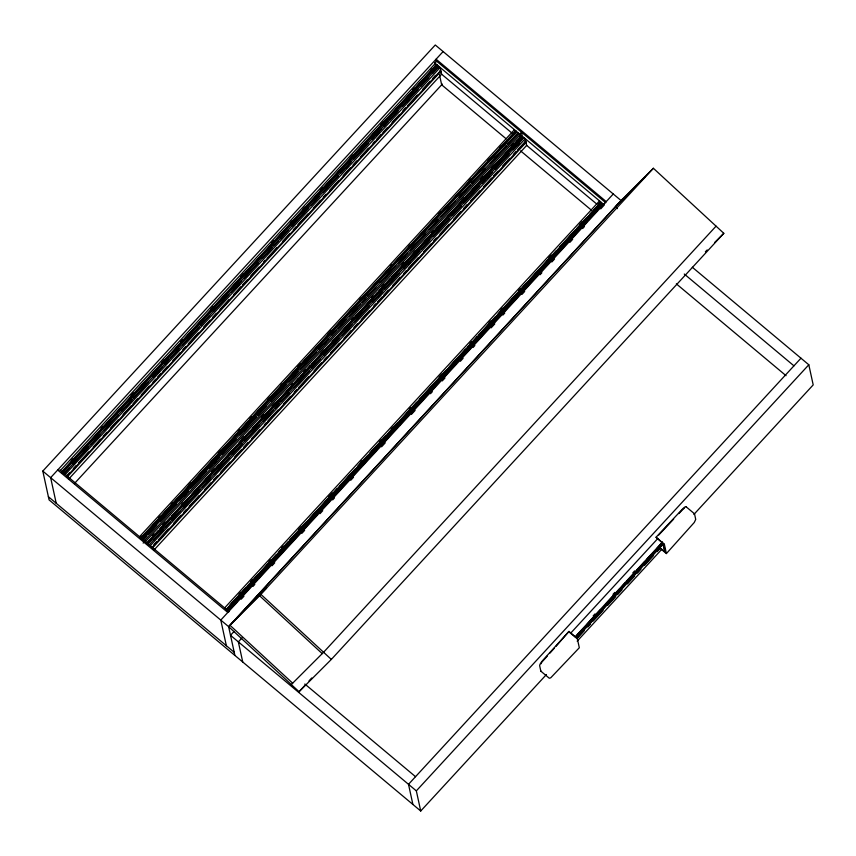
<?xml version="1.0" encoding="UTF-8"?>
<svg xmlns="http://www.w3.org/2000/svg" width="856" height="856" viewBox="0 0 856 856"><rect width="100%" height="100%" fill="white"/><g stroke="black" fill="none" stroke-linecap="round" stroke-linejoin="round"><path stroke-width="1.28" d="M542.736 661.174L547.391 655.974M549.98 653.075L554.292 648.26M556.015 646.333L568.973 631.407L542.822 660.318A5.585 1.38 -50.1 0 0 539.676 665.808L540.81 671.018A5.585 1.38 -50.1 0 0 541.452 671.318M42.8 471.1L435.276 44.993L621.092 200.55L653.374 168.268L723.812 233.314L331.336 659.42L299.065 691.702L228.627 626.656L42.8 471.1L49.081 499.893L420.724 811.007L546.428 674.528M443.108 51.563L50.643 477.659L56.228 503.285M435.212 65.184L434.73 62.948L436.485 61.044L605.78 202.765M60.412 470.468L435.319 63.44M71.209 460.753L73.028 458.784M101.094 428.31L102.913 426.341M130.979 395.857L133.697 392.915M161.773 362.43L164.491 359.488M180.787 341.79L182.596 339.821M210.672 309.348L213.39 306.395M240.557 276.905L243.264 273.952M271.341 243.479L274.059 240.525M290.355 222.828L292.174 220.859M303.035 209.067L304.843 207.099M320.24 190.385L322.958 187.432M350.125 157.943L352.843 154.989M380.909 124.516L383.627 121.563M412.603 90.105L414.422 88.136M430.718 70.438L432.526 68.469M61.846 471.667L436.753 64.639L61.953 472.159M62.114 472.854L437.009 65.826L436.153 64.542L436.86 65.131M62.188 473.186L437.009 65.826M438.711 66.276L63.911 473.796L69.347 467.89M72.974 463.963L88.361 447.249M91.078 444.296L100.141 434.463M103.758 430.536L118.246 414.807M121.873 410.869L131.835 400.062M133.643 398.094L148.131 382.365M152.657 377.442L162.619 366.635M164.438 364.667L168.964 359.745M170.772 357.787L178.925 348.938M182.542 345L198.849 327.302M200.657 325.334L209.709 315.511M213.337 311.573L228.723 294.86M231.441 291.907L241.403 281.1M244.121 278.147L258.608 262.418M262.236 258.48L272.197 247.673M274.006 245.704L278.532 240.782M280.34 238.824L288.493 229.975M292.121 226.038L308.417 208.34M311.135 205.397L319.277 196.548M322.905 192.611L338.302 175.897M341.02 172.955L350.981 162.137M353.689 159.184L368.187 143.455M371.804 139.528L381.765 128.71M383.574 126.742L388.1 121.83M389.919 119.861L398.061 111.013M402.598 106.101L417.985 89.377M420.703 86.435L428.856 77.586M432.473 73.648L438.818 66.768M126.549 406.654L129.267 403.7M157.344 373.227L159.152 371.258M237.026 286.707L238.835 284.748M266.911 254.264L268.72 252.295M346.605 167.744L348.413 165.786M376.48 135.302L379.197 132.359M407.274 101.875L409.082 99.917M65.249 474.502L440.145 67.485L440.786 70.438L66.8 476.482M66.961 475.529L69.678 472.576M73.295 468.639L76.013 465.696M78.731 462.743L88.692 451.925M93.218 447.014L100.462 439.149M103.18 436.196L106.807 432.269M110.424 428.332L118.577 419.483M123.104 414.572L131.257 405.723M133.065 403.754L137.591 398.843M141.219 394.905L149.361 386.056M152.989 382.129L155.706 379.176M157.515 377.207L161.142 373.28M162.95 371.311L167.476 366.389M172.912 360.494L180.156 352.629M182.874 349.676L185.591 346.734M188.309 343.78L198.271 332.963M203.696 327.067L210.041 320.187M212.759 317.234L216.375 313.307M220.003 309.369L229.055 299.536M233.581 294.625L240.825 286.76M242.633 284.791L247.17 279.88M250.787 275.942L258.94 267.093M263.466 262.182L265.274 260.213M267.083 258.245L277.044 247.438M282.48 241.531L289.724 233.667M293.351 229.74L296.069 226.786M297.877 224.818L307.839 214.011M313.275 208.104L320.519 200.24M323.236 197.297L325.954 194.344M329.571 190.406L338.623 180.584M343.16 175.662L350.404 167.797M353.111 164.844L356.738 160.917M360.365 156.98L368.508 148.131M373.034 143.22L374.853 141.251M376.661 139.293L381.188 134.371M382.996 132.402L387.522 127.491M392.059 122.579L399.303 114.704M402.919 110.777L405.637 107.824M407.445 105.855L417.407 95.048M422.843 89.142L430.087 81.277M432.804 78.335L435.522 75.382M66.971 477.274L440.958 71.23L440.048 70.47M68.523 479.242L441.61 74.194L440.958 71.23M74.312 483.651L442.37 84.059M139.549 536.712L514.445 129.684M140.384 537.803L142.203 535.845M158.499 518.148L160.307 516.179M171.179 504.377L172.987 502.419M188.384 485.705L191.102 482.752M218.269 453.252L220.976 450.31M238.182 431.627L240.001 429.659M249.963 418.851L251.771 416.883M268.067 399.185L269.886 397.216M280.747 385.425L282.555 383.456M297.952 366.743L300.67 363.789M327.837 334.3L331.454 330.363M359.531 299.889L361.339 297.92M390.325 266.462L392.134 264.493M408.43 246.796L410.238 244.827M438.315 214.353L441.033 211.4M469.099 180.926L470.918 178.958M488.123 160.275L489.932 158.317M499.893 147.5L501.702 145.531M515.44 131.482L516.147 132.07L141.24 539.098L140.544 538.51L515.89 130.882L140.983 537.91M141.315 539.43L516.147 132.07M142.941 539.548L517.955 133.012M143.048 540.04L146.676 536.102M148.484 534.133L156.637 525.295M160.254 521.358L176.561 503.66M179.268 500.707L188.331 490.884M191.049 487.931L206.435 471.217M209.153 468.264L219.115 457.457M221.832 454.504L236.32 438.775M239.948 434.837L256.244 417.14M258.052 415.181L266.205 406.333M270.731 401.411L286.129 384.697M288.846 381.755L297.899 371.921M300.617 368.968L316.014 352.255M318.732 349.302L328.693 338.495M331.4 335.541L335.937 330.63M337.745 328.661L345.899 319.812M349.515 315.875L360.387 304.083M362.195 302.115L365.812 298.188M367.631 296.219L375.773 287.37M380.31 282.448L395.697 265.735M398.415 262.792L407.477 252.959M410.185 250.006L425.582 233.292M429.209 229.365L438.261 219.532M440.979 216.579L455.467 200.85M459.084 196.923L469.955 185.121M471.763 183.152L485.352 168.407M489.878 163.496L506.174 145.798M507.993 143.829L517.045 133.996M183.954 496.491L185.763 494.522M214.738 463.064L216.557 461.095M244.623 430.622L246.432 428.653M293.522 377.528L295.331 375.57M324.317 344.101L326.125 342.143M355.101 310.675L356.909 308.716M384.986 278.232L386.794 276.263M403.101 258.576L404.909 256.607M433.885 225.149L435.693 223.181M464.669 191.712L466.488 189.754M494.554 159.269L496.373 157.311M144.375 540.746L519.282 133.729L519.924 136.682M143.145 543.089L144.899 541.185M519.806 134.167L521.561 132.252L522.042 134.488M145.488 541.677L520.384 134.66M152.272 535.845L154.08 533.876M261.84 416.883L263.648 414.914M371.408 297.92L373.227 295.951M402.202 264.493L404.011 262.524M480.986 178.958L482.795 176.989M511.77 145.531L513.589 143.562M162.629 525.081L165.347 522.128M181.643 504.441L183.452 502.472M211.528 471.988L214.246 469.045M241.413 439.545L244.131 436.603M261.337 417.921L263.145 415.952M272.197 406.119L274.915 403.176M291.211 385.478L293.03 383.509M303.891 371.707L305.699 369.749M321.096 353.036L323.814 350.083M351.891 319.609L353.699 317.64M381.765 287.156L384.483 284.213M413.469 252.755L415.278 250.787M431.574 233.089L433.382 231.12M461.459 200.646L464.177 197.693M491.344 168.204L494.062 165.251M511.267 146.569L513.076 144.6M158.253 530.699L146.483 543.474L147.179 544.063L522.085 137.046L521.379 136.457M160.061 528.73L170.023 517.912M171.831 515.943L188.138 498.256M191.755 494.319L218.922 464.829M222.549 460.892L237.037 445.163M238.845 443.194L249.717 431.403M252.424 428.449L267.821 411.736M269.629 409.767L279.591 398.95M282.309 396.007L298.616 378.309M301.333 375.356L310.386 365.523M312.194 363.565L328.49 345.867M332.117 341.929L359.285 312.44M362.002 309.487L377.4 292.773M379.208 290.805L390.069 279.013M391.888 277.044L408.184 259.347M410.901 256.393L419.954 246.571M421.762 244.602L438.069 226.904M441.685 222.967L468.853 193.477M472.48 189.54L486.968 173.811M488.776 171.842L499.647 160.051M502.365 157.097L517.752 140.384M147.253 544.405L522.085 137.046M153.513 540.093L163.475 529.275M165.294 527.307L169.82 522.395M171.628 520.427L179.781 511.578M183.398 507.651L199.705 489.953M202.412 487L210.565 478.151M214.193 474.224L229.579 457.511M232.297 454.557L242.259 443.74M244.977 440.797L259.464 425.068M263.092 421.131L273.053 410.313M274.862 408.355L279.388 403.433M281.196 401.464L289.349 392.615M293.875 387.704L309.273 370.99M311.991 368.037L320.144 359.188M323.761 355.261L339.158 338.548M341.876 335.595L351.837 324.788M354.555 321.835L369.043 306.106M372.66 302.168L382.621 291.361M384.43 289.392L398.917 273.663M403.454 268.741L419.75 251.043M421.559 249.085L429.712 240.236M433.329 236.299L449.635 218.601M452.353 215.659L461.405 205.825M464.123 202.872L479.521 186.159M482.238 183.205L492.189 172.398M494.907 169.445L509.395 153.716M513.022 149.779L523.786 137.495L148.987 545.005M158.2 535.877L160.008 533.909M237.882 449.357L239.701 447.388M267.768 416.915L270.485 413.962M298.562 383.488L300.37 381.519M347.461 330.395L349.269 328.426M378.245 296.968L380.053 294.999M408.13 264.525L409.938 262.557M487.824 178.005L489.632 176.047M517.698 145.563L519.517 143.594M150.314 545.721L525.22 138.693L525.862 141.657L151.865 547.69M153.845 544.769L156.562 541.827M158.371 539.858L168.332 529.04M173.768 523.144L181.012 515.28M183.73 512.327L186.448 509.384M189.165 506.431L199.127 495.613M204.552 489.718L210.897 482.838M213.615 479.884L217.231 475.957M220.859 472.02L229.911 462.187M234.437 457.275L241.681 449.411M243.5 447.442L248.026 442.531M251.643 438.593L259.796 429.744M264.322 424.833L266.13 422.864M267.949 420.895L277.911 410.078M283.336 404.182L290.58 396.317M294.207 392.38L296.925 389.437M298.733 387.468L308.695 376.651M314.131 370.755L321.375 362.89M324.092 359.937L326.81 356.995M330.427 353.057L339.479 343.224M344.016 338.313L351.26 330.448M353.977 327.495L357.594 323.568M361.221 319.63L369.364 310.781M373.89 305.87L375.709 303.901M377.517 301.933L382.044 297.021M383.852 295.053L388.389 290.141M392.915 285.219L400.159 277.355M403.775 273.428L406.493 270.475M408.301 268.506L418.263 257.699M423.699 251.792L430.943 243.928M433.66 240.975L436.378 238.032M440.005 234.095L449.058 224.261M453.584 219.35L460.828 211.486M463.545 208.532L467.162 204.605M470.789 200.668L479.841 190.834M483.469 186.908L491.612 178.059M493.43 176.09L497.957 171.179M502.483 166.257L509.727 158.392M513.354 154.465L516.072 151.512M517.88 149.543L525.124 141.679L526.033 142.449L526.675 145.402L153.588 550.462M152.036 548.482L526.033 142.449M224.625 607.921L599.521 200.903M239.049 594.278L240.857 592.309M250.819 581.492L252.627 579.533M268.923 561.836L270.742 559.867M281.603 548.065L283.411 546.107M298.808 529.383L301.526 526.44M328.693 496.94L332.321 493.013M360.387 462.529L362.195 460.571M379.401 441.889L381.22 439.92M391.181 429.102L392.99 427.144M409.286 409.446L411.094 407.477M439.171 377.004L441.889 374.051M469.965 343.577L471.774 341.608M488.979 322.926L490.788 320.957M500.749 310.15L502.558 308.181M518.864 290.484L520.673 288.515M548.739 258.041L551.457 255.088M579.533 224.614L582.251 221.661M598.547 203.963L600.356 201.995L601.062 202.594L226.166 609.611L601.062 202.594M230.136 604.807L245.533 588.093M248.251 585.14L258.212 574.322M260.021 572.364L276.328 554.667M279.045 551.713L288.098 541.88M289.906 539.922L306.202 522.224M309.829 518.287L336.997 488.797M339.714 485.844L355.112 469.131M357.819 466.178L367.78 455.371M369.599 453.402L385.895 435.704M388.613 432.751L397.666 422.918M399.485 420.959L416.69 402.277M419.397 399.324L446.565 369.835M449.282 366.882L465.589 349.184M467.397 347.215L477.359 336.408M479.167 334.439L495.464 316.741M498.181 313.788L526.258 283.315M529.875 279.388L556.143 250.872M559.76 246.935L575.157 230.221M576.965 228.263L586.927 217.445M589.645 214.492L600.516 202.701L603.245 205.258M226.316 610.307L601.222 203.289M226.391 610.649L601.287 203.621M228.017 610.767L602.913 203.739L600.302 207.173M229.034 610.264L237.176 601.426M240.804 597.488L257.1 579.79M258.908 577.821L267.061 568.973M271.587 564.061L286.985 547.348M289.703 544.395L298.755 534.561M301.473 531.619L316.87 514.905M320.486 510.968L329.549 501.135M332.267 498.192L336.793 493.27M338.601 491.312L346.755 482.463M350.372 478.525L361.243 466.734M363.051 464.765L366.678 460.828M368.487 458.87L376.64 450.021M381.166 445.099L396.553 428.385M399.271 425.432L408.333 415.609M411.95 411.672L426.438 395.943M430.065 392.005L439.117 382.183M441.835 379.229L456.323 363.5M459.95 359.563L470.811 347.771M472.619 345.803L477.156 340.891M478.964 338.923L486.208 331.058M490.734 326.136L507.03 308.438M508.849 306.48L517.901 296.647M521.529 292.709L536.915 275.996M539.633 273.053L548.685 263.22M551.403 260.267L566.8 243.553M570.428 239.626L580.389 228.809M582.198 226.84L586.724 221.929M588.532 219.96L596.686 211.111M613.26 193.991L220.784 620.086L226.369 645.713M241.221 599.179L243.939 596.236M253.001 586.403L254.81 584.434M272.015 565.752L274.733 562.809M301.9 533.309L304.618 530.367M320.005 513.654L322.723 510.7M332.684 499.883L334.493 497.914M350.8 480.227L353.517 477.274M381.583 446.8L385.211 442.862M411.469 414.347L415.096 410.42M430.482 393.707L432.301 391.738M442.252 380.92L444.97 377.978M460.368 361.264L463.085 358.311M473.047 347.493L474.855 345.535M491.162 327.837L494.779 323.9M502.932 315.051L504.74 313.082M521.946 294.411L524.664 291.457M540.061 274.744L541.869 272.775M551.831 261.968L554.549 259.015M569.946 242.302L572.653 239.348M582.615 228.541L584.434 226.573M600.73 208.875L604.347 204.937M234.908 655.45L228.627 626.656L621.092 200.55M622.462 199.191L229.986 625.287L292.666 683.184M653.374 168.268L259.539 595.723L322.22 653.62M234.127 631.386L230.51 635.312L416.337 790.869L420.724 811.007M241.97 637.945L238.353 641.872L242.74 662.009M716.055 226.155L323.589 652.261L291.308 684.543M299.065 691.702L305.389 684.832M309.005 680.905L311.723 677.963M800.97 358.204L408.505 784.31L412.892 804.437M416.337 790.869L808.813 364.774L692.322 267.254M660.811 548.407L664.609 551.574L662.822 543.4L656.049 537.236L682.382 509.16A5.585 1.38 -50.1 0 1 686.266 507.02M658.81 534.989L673.672 519.1M570.556 633.29L657.911 538.445M593.197 615.881L595.006 613.923M613.014 594.374L614.811 592.416M632.83 572.867L634.628 570.909M575.189 636.778L662.544 541.934M576.398 635.858L581.802 629.995M587.205 624.12L594.406 616.299M597.113 613.367L600.709 609.461M606.112 603.587L613.324 595.765M616.919 591.86L619.626 588.928M622.323 585.996L625.03 583.064M626.827 581.106L632.231 575.232M636.736 570.353L644.836 561.547M646.644 559.589L651.138 554.709M656.541 548.835L661.945 542.971M576.088 636.971L662.544 543.111M577.597 636.275L579.405 634.317M581.203 632.37L584.808 628.454M586.606 626.496L592.01 620.632M597.413 614.769L604.614 606.947M607.321 604.015L610.927 600.099M616.32 594.235L623.532 586.413M627.127 582.497L629.834 579.566M633.44 575.66L635.238 573.702M637.035 571.744L643.338 564.907M646.943 560.99L655.054 552.195M656.852 550.237L662.255 544.373M576.388 638.373L663.742 543.528M577.008 638.651L584.209 630.829M587.815 626.924L590.512 623.981M593.219 621.049L603.116 610.296M607.621 605.406L615.732 596.611M617.529 594.653L622.034 589.763M627.437 583.899L634.638 576.077M637.346 573.145L640.941 569.229M644.547 565.324L653.556 555.544M657.151 551.628L659.858 548.696M577.179 641.155L661.271 549.841M693.831 514.499L813.2 384.9L808.813 364.774M660.864 548.942L666.396 553.565L694.259 522.492L695.714 519.421L694.558 513.964M678.904 513.568L682.746 509.534M644.985 177.256L615.432 206.82L617.39 208.629M237.016 617.658L266.569 588.093M228.627 626.656L260.898 594.364L331.336 659.42M705.365 251.771L707.206 249.92M714.589 242.537L723.812 233.314M606.23 201.62L436.079 59.192L436.635 61.75M434.73 62.948L603.855 204.52M437.084 66.169L439.042 67.806M684.265 274.027L793.94 365.833M524.953 140.887L525.862 141.657M441.311 73.948L512.038 133.151M526.387 145.156L597.113 204.359M506.238 138.875L441.664 84.819L439.438 74.568M520.587 150.881L591.314 210.084M676.358 283.871L786.033 375.677M686.052 506.731L694.483 513.782M656.049 537.236L664.352 544.181L666.396 553.565M663.71 547.487L665.369 548.878M568.973 631.407L577.265 638.362L579.319 647.746L550.75 677.781L549.317 678.252L540.885 671.2M570.053 632.809L575.746 637.57M59.824 469.976L229.13 611.687M57.673 470.03L227.814 612.457M304.832 684.008L415.524 776.681M48.385 496.726L234.212 652.283M439.492 67.335L439.652 68.041M440.594 72.375L440.744 73.07M683.334 508.999A3.574 0.888 -50.1 0 1 684.329 508.346M541.099 663.764A3.574 0.888 -50.1 0 1 541.334 663.218M541.934 662.234A3.574 0.888 -50.1 0 1 542.18 661.881M521.828 135.858L147.029 543.367L521.828 135.858"/></g></svg>
